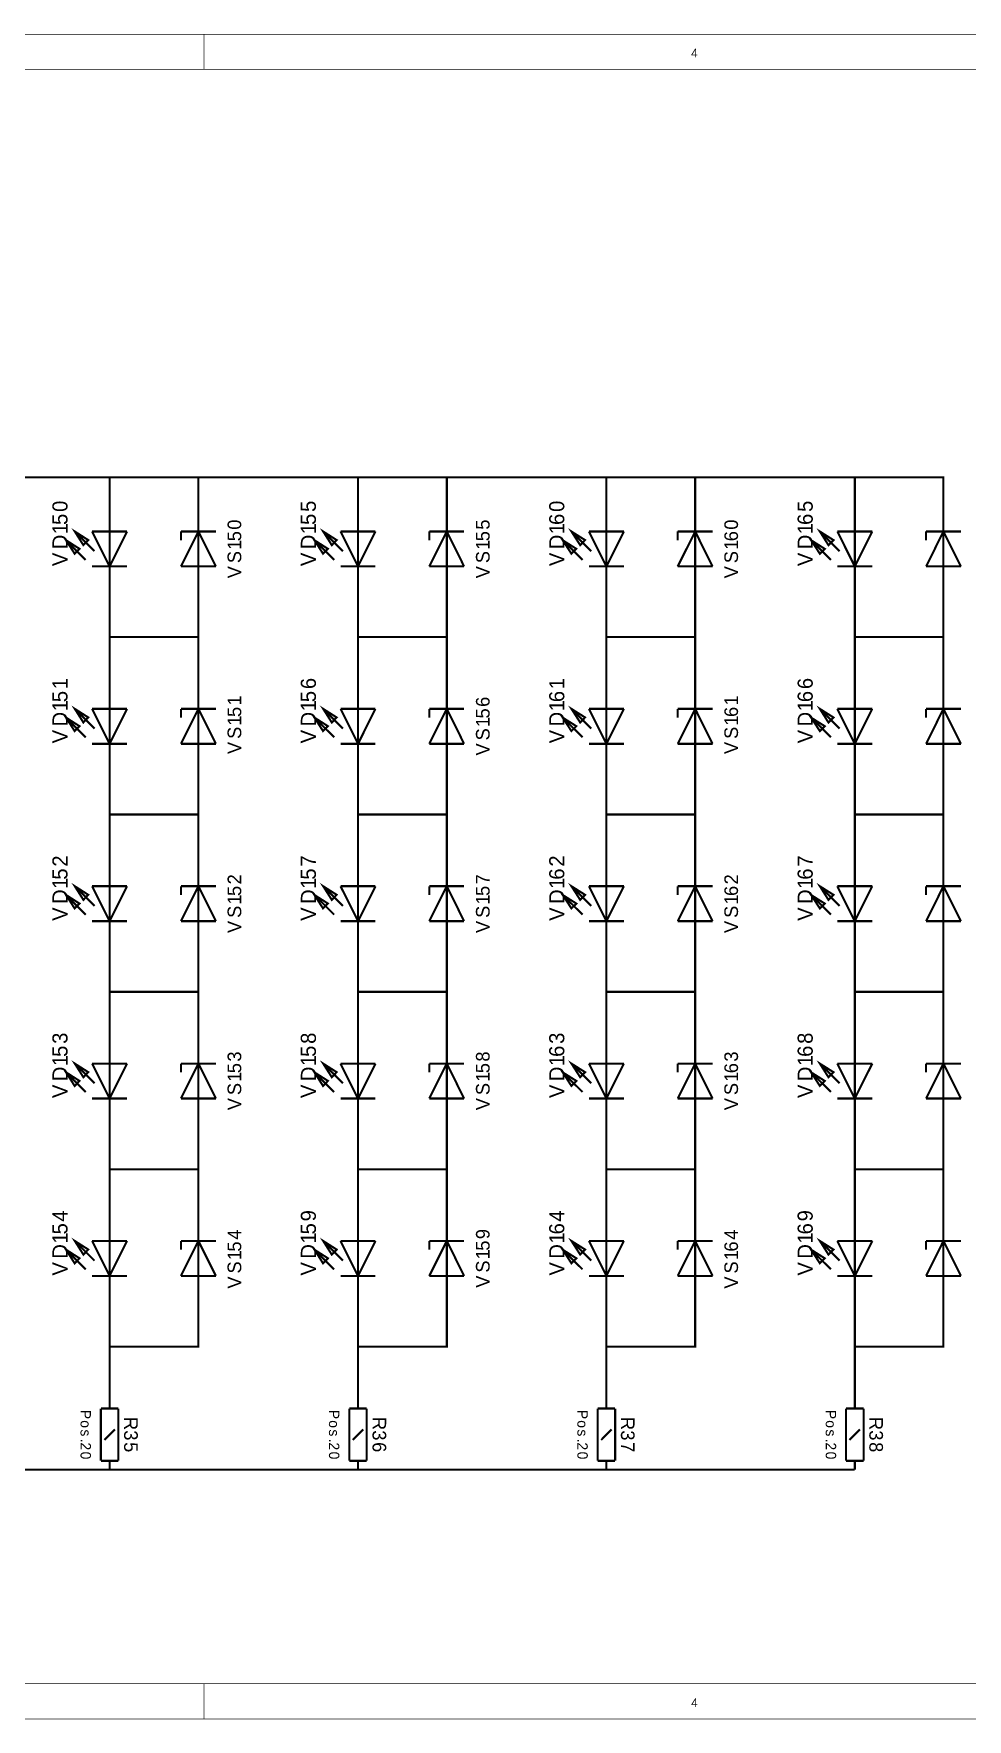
# Model space of a CAD drawing. Header units: millimetres. Extents: x 0 to 33.5, y 0 to 9.5.
# Drawn here: x 15.77 to 21.03, y 0 to 9.5 of the extents above; entities that cross this region are included whole.
import ezdxf

# ---------------------------------------------------------------- set-up
doc = ezdxf.new("R2010")
doc.units = ezdxf.units.MM
doc.header["$MEASUREMENT"] = 0
doc.layers.add('Sheet', color=255, linetype='Continuous')

msp = doc.modelspace()

# ---------------------------------------------------------------- linework, layer by layer
at = {"layer": 'Sheet'}
for points, const_width in [([(0, 9.4983), (0, 0), (33.4646, 0), (33.4646, 9.4983), (0, 9.4983), (0, 9.4983)], 0.0039), ([(0, 9.4983), (33.4646, 9.4983), (33.4646, 0), (0, 0), (0, 9.4983)], 0.0039), ([(0.2005, 9.2995), (0.2005, 0.1988), (33.2657, 0.1988), (33.2657, 9.2995), (0.2005, 9.2995), (0.2005, 9.2995)], 0.0039), ([(0.2005, 9.2995), (33.2657, 9.2995), (33.2657, 0.1988), (0.2005, 0.1988), (0.2005, 9.2995)], 0.0039), ([(16.0305, 6.597), (16.003, 6.5695), (15.9545, 6.6455), (16.0305, 6.597)], 0.0118), ([(16.0798, 6.6463), (16.0523, 6.6179), (16.0038, 6.6948), (16.0798, 6.6463)], 0.0118), ([(16.0798, 6.6463), (16.0523, 6.6179), (16.0038, 6.6948), (16.0798, 6.6463)], 0.0039), ([(17.4307, 6.597), (17.4031, 6.5695), (17.3547, 6.6455), (17.4307, 6.597)], 0.0118), ([(17.48, 6.6463), (17.4524, 6.6179), (17.4039, 6.6948), (17.48, 6.6463)], 0.0118), ([(17.48, 6.6463), (17.4524, 6.6179), (17.4039, 6.6948), (17.48, 6.6463)], 0.0039), ([(18.8308, 6.597), (18.8032, 6.5695), (18.754, 6.6455), (18.8308, 6.597)], 0.0118), ([(18.8801, 6.6463), (18.8525, 6.6179), (18.8032, 6.6948), (18.8801, 6.6463)], 0.0118), ([(18.8801, 6.6463), (18.8525, 6.6179), (18.8032, 6.6948), (18.8801, 6.6463)], 0.0039), ([(20.231, 6.597), (20.2034, 6.5695), (20.1541, 6.6455), (20.231, 6.597)], 0.0118), ([(20.2802, 6.6463), (20.2518, 6.6179), (20.2034, 6.6948), (20.2802, 6.6463)], 0.0118), ([(20.2802, 6.6463), (20.2518, 6.6179), (20.2034, 6.6948), (20.2802, 6.6463)], 0.0039), ([(16.0305, 6.597), (16.003, 6.5695), (15.9545, 6.6455), (16.0305, 6.597)], 0.0039), ([(17.4307, 6.597), (17.4031, 6.5695), (17.3547, 6.6455), (17.4307, 6.597)], 0.0039), ([(18.8308, 6.597), (18.8032, 6.5695), (18.754, 6.6455), (18.8308, 6.597)], 0.0039), ([(20.231, 6.597), (20.2034, 6.5695), (20.1541, 6.6455), (20.231, 6.597)], 0.0039), ([(16.0798, 5.6464), (16.0523, 5.618), (16.0038, 5.6948), (16.0798, 5.6464)], 0.0118), ([(17.48, 5.6464), (17.4524, 5.618), (17.4039, 5.6948), (17.48, 5.6464)], 0.0118), ([(18.8801, 5.6464), (18.8525, 5.618), (18.8032, 5.6948), (18.8801, 5.6464)], 0.0118), ([(20.2802, 5.6464), (20.2518, 5.618), (20.2034, 5.6948), (20.2802, 5.6464)], 0.0118), ([(16.0305, 5.5971), (16.003, 5.5695), (15.9545, 5.6455), (16.0305, 5.5971)], 0.0118), ([(16.0305, 5.5971), (16.003, 5.5695), (15.9545, 5.6455), (16.0305, 5.5971)], 0.0039), ([(16.0798, 5.6464), (16.0523, 5.618), (16.0038, 5.6948), (16.0798, 5.6464)], 0.0039), ([(17.4307, 5.5971), (17.4031, 5.5695), (17.3547, 5.6455), (17.4307, 5.5971)], 0.0118), ([(17.4307, 5.5971), (17.4031, 5.5695), (17.3547, 5.6455), (17.4307, 5.5971)], 0.0039), ([(17.48, 5.6464), (17.4524, 5.618), (17.4039, 5.6948), (17.48, 5.6464)], 0.0039), ([(18.8308, 5.5971), (18.8032, 5.5695), (18.754, 5.6455), (18.8308, 5.5971)], 0.0118), ([(18.8308, 5.5971), (18.8032, 5.5695), (18.754, 5.6455), (18.8308, 5.5971)], 0.0039), ([(18.8801, 5.6464), (18.8525, 5.618), (18.8032, 5.6948), (18.8801, 5.6464)], 0.0039), ([(20.231, 5.5971), (20.2034, 5.5695), (20.1541, 5.6455), (20.231, 5.5971)], 0.0118), ([(20.231, 5.5971), (20.2034, 5.5695), (20.1541, 5.6455), (20.231, 5.5971)], 0.0039), ([(20.2802, 5.6464), (20.2518, 5.618), (20.2034, 5.6948), (20.2802, 5.6464)], 0.0039), ([(16.0305, 4.5971), (16.003, 4.5696), (15.9545, 4.6456), (16.0305, 4.5971)], 0.0118), ([(16.0798, 4.6464), (16.0523, 4.618), (16.0038, 4.6949), (16.0798, 4.6464)], 0.0118), ([(16.0798, 4.6464), (16.0523, 4.618), (16.0038, 4.6949), (16.0798, 4.6464)], 0.0039), ([(17.4307, 4.5971), (17.4031, 4.5696), (17.3547, 4.6456), (17.4307, 4.5971)], 0.0118), ([(17.48, 4.6464), (17.4524, 4.618), (17.4039, 4.6949), (17.48, 4.6464)], 0.0118), ([(17.48, 4.6464), (17.4524, 4.618), (17.4039, 4.6949), (17.48, 4.6464)], 0.0039), ([(18.8308, 4.5971), (18.8032, 4.5696), (18.754, 4.6456), (18.8308, 4.5971)], 0.0118), ([(18.8801, 4.6464), (18.8525, 4.618), (18.8032, 4.6949), (18.8801, 4.6464)], 0.0118), ([(18.8801, 4.6464), (18.8525, 4.618), (18.8032, 4.6949), (18.8801, 4.6464)], 0.0039), ([(20.231, 4.5971), (20.2034, 4.5696), (20.1541, 4.6456), (20.231, 4.5971)], 0.0118), ([(20.2802, 4.6464), (20.2518, 4.618), (20.2034, 4.6949), (20.2802, 4.6464)], 0.0118), ([(20.2802, 4.6464), (20.2518, 4.618), (20.2034, 4.6949), (20.2802, 4.6464)], 0.0039), ([(16.0305, 4.5971), (16.003, 4.5696), (15.9545, 4.6456), (16.0305, 4.5971)], 0.0039), ([(17.4307, 4.5971), (17.4031, 4.5696), (17.3547, 4.6456), (17.4307, 4.5971)], 0.0039), ([(18.8308, 4.5971), (18.8032, 4.5696), (18.754, 4.6456), (18.8308, 4.5971)], 0.0039), ([(20.231, 4.5971), (20.2034, 4.5696), (20.1541, 4.6456), (20.231, 4.5971)], 0.0039), ([(16.0798, 3.6465), (16.0523, 3.6181), (16.0038, 3.6949), (16.0798, 3.6465)], 0.0118), ([(17.48, 3.6465), (17.4524, 3.6181), (17.4039, 3.6949), (17.48, 3.6465)], 0.0118), ([(18.8801, 3.6465), (18.8525, 3.6181), (18.8032, 3.6949), (18.8801, 3.6465)], 0.0118), ([(20.2802, 3.6465), (20.2518, 3.6181), (20.2034, 3.6949), (20.2802, 3.6465)], 0.0118), ([(16.0305, 3.5972), (16.003, 3.5688), (15.9545, 3.6456), (16.0305, 3.5972)], 0.0118), ([(16.0305, 3.5972), (16.003, 3.5688), (15.9545, 3.6456), (16.0305, 3.5972)], 0.0039), ([(16.0798, 3.6465), (16.0523, 3.6181), (16.0038, 3.6949), (16.0798, 3.6465)], 0.0039), ([(17.4307, 3.5972), (17.4031, 3.5688), (17.3547, 3.6456), (17.4307, 3.5972)], 0.0118), ([(17.4307, 3.5972), (17.4031, 3.5688), (17.3547, 3.6456), (17.4307, 3.5972)], 0.0039), ([(17.48, 3.6465), (17.4524, 3.6181), (17.4039, 3.6949), (17.48, 3.6465)], 0.0039), ([(18.8308, 3.5972), (18.8032, 3.5688), (18.754, 3.6456), (18.8308, 3.5972)], 0.0118), ([(18.8308, 3.5972), (18.8032, 3.5688), (18.754, 3.6456), (18.8308, 3.5972)], 0.0039), ([(18.8801, 3.6465), (18.8525, 3.6181), (18.8032, 3.6949), (18.8801, 3.6465)], 0.0039), ([(20.231, 3.5972), (20.2034, 3.5688), (20.1541, 3.6456), (20.231, 3.5972)], 0.0118), ([(20.231, 3.5972), (20.2034, 3.5688), (20.1541, 3.6456), (20.231, 3.5972)], 0.0039), ([(20.2802, 3.6465), (20.2518, 3.6181), (20.2034, 3.6949), (20.2802, 3.6465)], 0.0039), ([(16.0305, 2.5972), (16.003, 2.5688), (15.9545, 2.6457), (16.0305, 2.5972)], 0.0118), ([(16.0798, 2.6465), (16.0523, 2.6181), (16.0038, 2.695), (16.0798, 2.6465)], 0.0118), ([(16.0798, 2.6465), (16.0523, 2.6181), (16.0038, 2.695), (16.0798, 2.6465)], 0.0039), ([(17.4307, 2.5972), (17.4031, 2.5688), (17.3547, 2.6457), (17.4307, 2.5972)], 0.0118), ([(17.48, 2.6465), (17.4524, 2.6181), (17.4039, 2.695), (17.48, 2.6465)], 0.0118), ([(17.48, 2.6465), (17.4524, 2.6181), (17.4039, 2.695), (17.48, 2.6465)], 0.0039), ([(18.8308, 2.5972), (18.8032, 2.5688), (18.754, 2.6457), (18.8308, 2.5972)], 0.0118), ([(18.8801, 2.6465), (18.8525, 2.6181), (18.8032, 2.695), (18.8801, 2.6465)], 0.0118), ([(18.8801, 2.6465), (18.8525, 2.6181), (18.8032, 2.695), (18.8801, 2.6465)], 0.0039), ([(20.231, 2.5972), (20.2034, 2.5688), (20.1541, 2.6457), (20.231, 2.5972)], 0.0118), ([(20.2802, 2.6465), (20.2518, 2.6181), (20.2034, 2.695), (20.2802, 2.6465)], 0.0118), ([(20.2802, 2.6465), (20.2518, 2.6181), (20.2034, 2.695), (20.2802, 2.6465)], 0.0039), ([(16.0305, 2.5972), (16.003, 2.5688), (15.9545, 2.6457), (16.0305, 2.5972)], 0.0039), ([(17.4307, 2.5972), (17.4031, 2.5688), (17.3547, 2.6457), (17.4307, 2.5972)], 0.0039), ([(18.8308, 2.5972), (18.8032, 2.5688), (18.754, 2.6457), (18.8308, 2.5972)], 0.0039), ([(20.231, 2.5972), (20.2034, 2.5688), (20.1541, 2.6457), (20.231, 2.5972)], 0.0039)]:
    msp.add_lwpolyline(points, close=True, dxfattribs=dict(at, const_width=const_width))
for points, const_width in [([(16.7323, 9.4992), (16.7323, 9.2995)], 0.0039), ([(12.5001, 6.9997), (13.4007, 6.9997), (13.9003, 6.9997), (14.8, 6.9997), (15.3004, 6.9997), (16.2001, 6.9997), (16.7005, 6.9997), (17.6003, 6.9997), (18.1007, 6.9997), (19.0004, 6.9997), (19.5008, 6.9997), (19.5008, 6.7934)], 0.0118), ([(16.2001, 6.7934), (16.2001, 6.9997)], 0.0118), ([(16.7005, 6.9997), (16.7005, 6.7934)], 0.0118), ([(17.6003, 6.7934), (17.6003, 6.9997)], 0.0118), ([(18.1007, 6.9997), (18.1007, 6.7934)], 0.0118), ([(19.0004, 6.7934), (19.0004, 6.9997)], 0.0118), ([(20.4005, 6.7934), (20.4005, 6.9997), (19.5008, 6.9997)], 0.0118), ([(20.4005, 6.9997), (20.9001, 6.9997), (20.9001, 6.7934)], 0.0118), ([(16.2001, 6.6948), (16.2001, 6.7934)], 0.0118), ([(16.7005, 6.6948), (16.7005, 6.7934)], 0.0118), ([(17.6003, 6.6948), (17.6003, 6.7934)], 0.0118), ([(18.1007, 6.6948), (18.1007, 6.7934)], 0.0118), ([(19.0004, 6.6948), (19.0004, 6.7934)], 0.0118), ([(19.5008, 6.6948), (19.5008, 6.7934)], 0.0118), ([(20.4005, 6.6948), (20.4005, 6.7934)], 0.0118), ([(20.9001, 6.6948), (20.9001, 6.7934)], 0.0118), ([(16.1149, 6.5837), (16.0038, 6.6948)], 0.0118), ([(16.0798, 6.6463), (16.0038, 6.6948)], 0.0118), ([(16.0523, 6.6179), (16.0038, 6.6948)], 0.0118), ([(16.1016, 6.6948), (16.2987, 6.6948)], 0.0118), ([(16.1016, 6.6948), (16.2001, 6.4976)], 0.0118), ([(16.2987, 6.6948), (16.2001, 6.4976)], 0.0118), ([(16.2001, 6.4976), (16.2001, 6.6948)], 0.0118), ([(16.7991, 6.6948), (16.602, 6.6948)], 0.0118), ([(16.602, 6.4976), (16.7005, 6.6948)], 0.0118), ([(16.602, 6.6948), (16.602, 6.6455)], 0.0118), ([(16.7005, 6.4976), (16.7005, 6.6948)], 0.0118), ([(16.7005, 6.6948), (16.7991, 6.4976)], 0.0118), ([(17.5151, 6.5837), (17.4039, 6.6948)], 0.0118), ([(17.48, 6.6463), (17.4039, 6.6948)], 0.0118), ([(17.4524, 6.6179), (17.4039, 6.6948)], 0.0118), ([(17.5017, 6.6948), (17.6988, 6.6948)], 0.0118), ([(17.5017, 6.6948), (17.6003, 6.4976)], 0.0118), ([(17.6988, 6.6948), (17.6003, 6.4976)], 0.0118), ([(17.6003, 6.4976), (17.6003, 6.6948)], 0.0118), ([(18.1984, 6.6948), (18.0021, 6.6948)], 0.0118), ([(18.0021, 6.4976), (18.1007, 6.6948)], 0.0118), ([(18.0021, 6.6948), (18.0021, 6.6455)], 0.0118), ([(18.1007, 6.4976), (18.1007, 6.6948)], 0.0118), ([(18.1007, 6.6948), (18.1984, 6.4976)], 0.0118), ([(18.9152, 6.5837), (18.8032, 6.6948)], 0.0118), ([(18.8801, 6.6463), (18.8032, 6.6948)], 0.0118), ([(18.8525, 6.6179), (18.8032, 6.6948)], 0.0118), ([(18.9018, 6.6948), (19.099, 6.6948)], 0.0118), ([(18.9018, 6.6948), (19.0004, 6.4976)], 0.0118), ([(19.099, 6.6948), (19.0004, 6.4976)], 0.0118), ([(19.0004, 6.4976), (19.0004, 6.6948)], 0.0118), ([(19.5986, 6.6948), (19.4022, 6.6948)], 0.0118), ([(19.4022, 6.4976), (19.5008, 6.6948)], 0.0118), ([(19.4022, 6.6948), (19.4022, 6.6455)], 0.0118), ([(19.5008, 6.4976), (19.5008, 6.6948)], 0.0118), ([(19.5008, 6.6948), (19.5986, 6.4976)], 0.0118), ([(20.3145, 6.5837), (20.2034, 6.6948)], 0.0118), ([(20.2802, 6.6463), (20.2034, 6.6948)], 0.0118), ([(20.2518, 6.6179), (20.2034, 6.6948)], 0.0118), ([(20.302, 6.6948), (20.4991, 6.6948)], 0.0118), ([(20.302, 6.6948), (20.4005, 6.4976)], 0.0118), ([(20.4991, 6.6948), (20.4005, 6.4976)], 0.0118), ([(20.4005, 6.4976), (20.4005, 6.6948)], 0.0118), ([(20.9987, 6.6948), (20.8024, 6.6948)], 0.0118), ([(20.8024, 6.4976), (20.9001, 6.6948)], 0.0118), ([(20.8024, 6.6948), (20.8024, 6.6455)], 0.0118), ([(20.9001, 6.4976), (20.9001, 6.6948)], 0.0118), ([(20.9001, 6.6948), (20.9987, 6.4976)], 0.0118), ([(16.0656, 6.5344), (15.9545, 6.6455)], 0.0118), ([(17.4658, 6.5344), (17.3547, 6.6455)], 0.0118), ([(18.8659, 6.5344), (18.754, 6.6455)], 0.0118), ([(20.266, 6.5344), (20.1541, 6.6455)], 0.0118), ([(16.1016, 6.4976), (16.2987, 6.4976)], 0.0118), ([(16.2001, 6.4976), (16.2001, 6.3999)], 0.0118), ([(16.7991, 6.4976), (16.602, 6.4976)], 0.0118), ([(16.7005, 6.4976), (16.7005, 6.3999)], 0.0118), ([(17.5017, 6.4976), (17.6988, 6.4976)], 0.0118), ([(17.6003, 6.4976), (17.6003, 6.3999)], 0.0118), ([(18.1984, 6.4976), (18.0021, 6.4976)], 0.0118), ([(18.1007, 6.4976), (18.1007, 6.3999)], 0.0118), ([(18.9018, 6.4976), (19.099, 6.4976)], 0.0118), ([(19.0004, 6.4976), (19.0004, 6.3999)], 0.0118), ([(19.5986, 6.4976), (19.4022, 6.4976)], 0.0118), ([(19.5008, 6.4976), (19.5008, 6.3999)], 0.0118), ([(20.302, 6.4976), (20.4991, 6.4976)], 0.0118), ([(20.4005, 6.4976), (20.4005, 6.3999)], 0.0118), ([(20.9987, 6.4976), (20.8024, 6.4976)], 0.0118), ([(20.9001, 6.4976), (20.9001, 6.3999)], 0.0118), ([(16.2001, 6.3999), (16.2001, 6.1), (16.2001, 5.7934)], 0.0118), ([(16.7005, 6.3999), (16.7005, 6.1), (16.7005, 5.7934)], 0.0118), ([(17.6003, 6.3999), (17.6003, 6.1)], 0.0118), ([(18.1007, 6.3999), (18.1007, 6.1), (18.1007, 5.7934)], 0.0118), ([(19.0004, 6.3999), (19.0004, 6.1), (19.0004, 5.7934)], 0.0118), ([(19.5008, 6.3999), (19.5008, 6.1), (19.5008, 5.7934)], 0.0118), ([(20.4005, 6.3999), (20.4005, 6.1), (20.4005, 5.7934)], 0.0118), ([(20.9001, 6.3999), (20.9001, 6.1), (20.9001, 5.7934)], 0.0118), ([(16.7005, 6.1), (16.2001, 6.1)], 0.0118), ([(17.6003, 5.7934), (17.6003, 6.1), (18.1007, 6.1)], 0.0118), ([(19.5008, 6.1), (19.0004, 6.1)], 0.0118), ([(20.9001, 6.1), (20.4005, 6.1)], 0.0118), ([(16.2001, 5.6948), (16.2001, 5.7934)], 0.0118), ([(16.7005, 5.6948), (16.7005, 5.7934)], 0.0118), ([(17.6003, 5.6948), (17.6003, 5.7934)], 0.0118), ([(18.1007, 5.6948), (18.1007, 5.7934)], 0.0118), ([(19.0004, 5.6948), (19.0004, 5.7934)], 0.0118), ([(19.5008, 5.6948), (19.5008, 5.7934)], 0.0118), ([(20.4005, 5.6948), (20.4005, 5.7934)], 0.0118), ([(20.9001, 5.6948), (20.9001, 5.7934)], 0.0118), ([(16.0656, 5.5344), (15.9545, 5.6455)], 0.0118), ([(16.1149, 5.5837), (16.0038, 5.6948)], 0.0118), ([(16.0798, 5.6464), (16.0038, 5.6948)], 0.0118), ([(16.0523, 5.618), (16.0038, 5.6948)], 0.0118), ([(16.1016, 5.6948), (16.2987, 5.6948)], 0.0118), ([(16.1016, 5.6948), (16.2001, 5.4977)], 0.0118), ([(16.2987, 5.6948), (16.2001, 5.4977)], 0.0118), ([(16.2001, 5.4977), (16.2001, 5.6948)], 0.0118), ([(16.7991, 5.6948), (16.602, 5.6948)], 0.0118), ([(16.602, 5.4977), (16.7005, 5.6948)], 0.0118), ([(16.602, 5.6948), (16.602, 5.6455)], 0.0118), ([(16.7005, 5.4977), (16.7005, 5.6948)], 0.0118), ([(16.7005, 5.6948), (16.7991, 5.4977)], 0.0118), ([(17.4658, 5.5344), (17.3547, 5.6455)], 0.0118), ([(17.5151, 5.5837), (17.4039, 5.6948)], 0.0118), ([(17.48, 5.6464), (17.4039, 5.6948)], 0.0118), ([(17.4524, 5.618), (17.4039, 5.6948)], 0.0118), ([(17.5017, 5.6948), (17.6988, 5.6948)], 0.0118), ([(17.5017, 5.6948), (17.6003, 5.4977)], 0.0118), ([(17.6988, 5.6948), (17.6003, 5.4977)], 0.0118), ([(17.6003, 5.4977), (17.6003, 5.6948)], 0.0118), ([(18.1984, 5.6948), (18.0021, 5.6948)], 0.0118), ([(18.0021, 5.4977), (18.1007, 5.6948)], 0.0118), ([(18.0021, 5.6948), (18.0021, 5.6455)], 0.0118), ([(18.1007, 5.4977), (18.1007, 5.6948)], 0.0118), ([(18.1007, 5.6948), (18.1984, 5.4977)], 0.0118), ([(18.8659, 5.5344), (18.754, 5.6455)], 0.0118), ([(18.9152, 5.5837), (18.8032, 5.6948)], 0.0118), ([(18.8801, 5.6464), (18.8032, 5.6948)], 0.0118), ([(18.8525, 5.618), (18.8032, 5.6948)], 0.0118), ([(18.9018, 5.6948), (19.099, 5.6948)], 0.0118), ([(18.9018, 5.6948), (19.0004, 5.4977)], 0.0118), ([(19.099, 5.6948), (19.0004, 5.4977)], 0.0118), ([(19.0004, 5.4977), (19.0004, 5.6948)], 0.0118), ([(19.5986, 5.6948), (19.4022, 5.6948)], 0.0118), ([(19.4022, 5.4977), (19.5008, 5.6948)], 0.0118), ([(19.4022, 5.6948), (19.4022, 5.6455)], 0.0118), ([(19.5008, 5.4977), (19.5008, 5.6948)], 0.0118), ([(19.5008, 5.6948), (19.5986, 5.4977)], 0.0118), ([(20.266, 5.5344), (20.1541, 5.6455)], 0.0118), ([(20.3145, 5.5837), (20.2034, 5.6948)], 0.0118), ([(20.2802, 5.6464), (20.2034, 5.6948)], 0.0118), ([(20.2518, 5.618), (20.2034, 5.6948)], 0.0118), ([(20.302, 5.6948), (20.4991, 5.6948)], 0.0118), ([(20.302, 5.6948), (20.4005, 5.4977)], 0.0118), ([(20.4991, 5.6948), (20.4005, 5.4977)], 0.0118), ([(20.4005, 5.4977), (20.4005, 5.6948)], 0.0118), ([(20.9987, 5.6948), (20.8024, 5.6948)], 0.0118), ([(20.8024, 5.4977), (20.9001, 5.6948)], 0.0118), ([(20.8024, 5.6948), (20.8024, 5.6455)], 0.0118), ([(20.9001, 5.4977), (20.9001, 5.6948)], 0.0118), ([(20.9001, 5.6948), (20.9987, 5.4977)], 0.0118), ([(16.1016, 5.4977), (16.2987, 5.4977)], 0.0118), ([(16.2001, 5.4977), (16.2001, 5.3999)], 0.0118), ([(16.7991, 5.4977), (16.602, 5.4977)], 0.0118), ([(16.7005, 5.4977), (16.7005, 5.3999)], 0.0118), ([(17.5017, 5.4977), (17.6988, 5.4977)], 0.0118), ([(17.6003, 5.4977), (17.6003, 5.3999)], 0.0118), ([(18.1984, 5.4977), (18.0021, 5.4977)], 0.0118), ([(18.1007, 5.4977), (18.1007, 5.3999)], 0.0118), ([(18.9018, 5.4977), (19.099, 5.4977)], 0.0118), ([(19.0004, 5.4977), (19.0004, 5.3999)], 0.0118), ([(19.5986, 5.4977), (19.4022, 5.4977)], 0.0118), ([(19.5008, 5.4977), (19.5008, 5.3999)], 0.0118), ([(20.302, 5.4977), (20.4991, 5.4977)], 0.0118), ([(20.4005, 5.4977), (20.4005, 5.3999)], 0.0118), ([(20.9987, 5.4977), (20.8024, 5.4977)], 0.0118), ([(20.9001, 5.4977), (20.9001, 5.3999)], 0.0118), ([(16.2001, 5.3999), (16.2001, 5.0992), (16.2001, 4.7934)], 0.0118), ([(16.7005, 5.3999), (16.7005, 5.0992), (16.7005, 4.7934)], 0.0118), ([(17.6003, 5.3999), (17.6003, 5.0992)], 0.0118), ([(18.1007, 5.3999), (18.1007, 5.0992), (18.1007, 4.7934)], 0.0118), ([(19.0004, 5.3999), (19.0004, 5.0992), (19.0004, 4.7934)], 0.0118), ([(19.5008, 5.3999), (19.5008, 5.0992), (19.5008, 4.7934)], 0.0118), ([(20.4005, 5.3999), (20.4005, 5.0992), (20.4005, 4.7934)], 0.0118), ([(20.9001, 5.3999), (20.9001, 5.0992), (20.9001, 4.7934)], 0.0118), ([(16.7005, 5.0992), (16.2001, 5.0992)], 0.0118), ([(17.6003, 4.7934), (17.6003, 5.0992), (18.1007, 5.0992)], 0.0118), ([(19.5008, 5.0992), (19.0004, 5.0992)], 0.0118), ([(20.9001, 5.0992), (20.4005, 5.0992)], 0.0118), ([(16.2001, 4.6949), (16.2001, 4.7934)], 0.0118), ([(16.7005, 4.6949), (16.7005, 4.7934)], 0.0118), ([(17.6003, 4.6949), (17.6003, 4.7934)], 0.0118), ([(18.1007, 4.6949), (18.1007, 4.7934)], 0.0118), ([(19.0004, 4.6949), (19.0004, 4.7934)], 0.0118), ([(19.5008, 4.6949), (19.5008, 4.7934)], 0.0118), ([(20.4005, 4.6949), (20.4005, 4.7934)], 0.0118), ([(20.9001, 4.6949), (20.9001, 4.7934)], 0.0118), ([(16.1149, 4.5838), (16.0038, 4.6949)], 0.0118), ([(16.0798, 4.6464), (16.0038, 4.6949)], 0.0118), ([(16.0523, 4.618), (16.0038, 4.6949)], 0.0118), ([(16.1016, 4.6949), (16.2987, 4.6949)], 0.0118), ([(16.1016, 4.6949), (16.2001, 4.4977)], 0.0118), ([(16.2987, 4.6949), (16.2001, 4.4977)], 0.0118), ([(16.2001, 4.4977), (16.2001, 4.6949)], 0.0118), ([(16.7991, 4.6949), (16.602, 4.6949)], 0.0118), ([(16.602, 4.4977), (16.7005, 4.6949)], 0.0118), ([(16.602, 4.6949), (16.602, 4.6456)], 0.0118), ([(16.7005, 4.4977), (16.7005, 4.6949)], 0.0118), ([(16.7005, 4.6949), (16.7991, 4.4977)], 0.0118), ([(17.5151, 4.5838), (17.4039, 4.6949)], 0.0118), ([(17.48, 4.6464), (17.4039, 4.6949)], 0.0118), ([(17.4524, 4.618), (17.4039, 4.6949)], 0.0118), ([(17.5017, 4.6949), (17.6988, 4.6949)], 0.0118), ([(17.5017, 4.6949), (17.6003, 4.4977)], 0.0118), ([(17.6988, 4.6949), (17.6003, 4.4977)], 0.0118), ([(17.6003, 4.4977), (17.6003, 4.6949)], 0.0118), ([(18.1984, 4.6949), (18.0021, 4.6949)], 0.0118), ([(18.0021, 4.4977), (18.1007, 4.6949)], 0.0118), ([(18.0021, 4.6949), (18.0021, 4.6456)], 0.0118), ([(18.1007, 4.4977), (18.1007, 4.6949)], 0.0118), ([(18.1007, 4.6949), (18.1984, 4.4977)], 0.0118), ([(18.9152, 4.5838), (18.8032, 4.6949)], 0.0118), ([(18.8801, 4.6464), (18.8032, 4.6949)], 0.0118), ([(18.8525, 4.618), (18.8032, 4.6949)], 0.0118), ([(18.9018, 4.6949), (19.099, 4.6949)], 0.0118), ([(18.9018, 4.6949), (19.0004, 4.4977)], 0.0118), ([(19.099, 4.6949), (19.0004, 4.4977)], 0.0118), ([(19.0004, 4.4977), (19.0004, 4.6949)], 0.0118), ([(19.5986, 4.6949), (19.4022, 4.6949)], 0.0118), ([(19.4022, 4.4977), (19.5008, 4.6949)], 0.0118), ([(19.4022, 4.6949), (19.4022, 4.6456)], 0.0118), ([(19.5008, 4.4977), (19.5008, 4.6949)], 0.0118), ([(19.5008, 4.6949), (19.5986, 4.4977)], 0.0118), ([(20.3145, 4.5838), (20.2034, 4.6949)], 0.0118), ([(20.2802, 4.6464), (20.2034, 4.6949)], 0.0118), ([(20.2518, 4.618), (20.2034, 4.6949)], 0.0118), ([(20.302, 4.6949), (20.4991, 4.6949)], 0.0118), ([(20.302, 4.6949), (20.4005, 4.4977)], 0.0118), ([(20.4991, 4.6949), (20.4005, 4.4977)], 0.0118), ([(20.4005, 4.4977), (20.4005, 4.6949)], 0.0118), ([(20.9987, 4.6949), (20.8024, 4.6949)], 0.0118), ([(20.8024, 4.4977), (20.9001, 4.6949)], 0.0118), ([(20.8024, 4.6949), (20.8024, 4.6456)], 0.0118), ([(20.9001, 4.4977), (20.9001, 4.6949)], 0.0118), ([(20.9001, 4.6949), (20.9987, 4.4977)], 0.0118), ([(16.0656, 4.5345), (15.9545, 4.6456)], 0.0118), ([(17.4658, 4.5345), (17.3547, 4.6456)], 0.0118), ([(18.8659, 4.5345), (18.754, 4.6456)], 0.0118), ([(20.266, 4.5345), (20.1541, 4.6456)], 0.0118), ([(16.1016, 4.4977), (16.2987, 4.4977)], 0.0118), ([(16.2001, 4.4977), (16.2001, 4.4)], 0.0118), ([(16.7991, 4.4977), (16.602, 4.4977)], 0.0118), ([(16.7005, 4.4977), (16.7005, 4.4)], 0.0118), ([(17.5017, 4.4977), (17.6988, 4.4977)], 0.0118), ([(17.6003, 4.4977), (17.6003, 4.4)], 0.0118), ([(18.1984, 4.4977), (18.0021, 4.4977)], 0.0118), ([(18.1007, 4.4977), (18.1007, 4.4)], 0.0118), ([(18.9018, 4.4977), (19.099, 4.4977)], 0.0118), ([(19.0004, 4.4977), (19.0004, 4.4)], 0.0118), ([(19.5986, 4.4977), (19.4022, 4.4977)], 0.0118), ([(19.5008, 4.4977), (19.5008, 4.4)], 0.0118), ([(20.302, 4.4977), (20.4991, 4.4977)], 0.0118), ([(20.4005, 4.4977), (20.4005, 4.4)], 0.0118), ([(20.9987, 4.4977), (20.8024, 4.4977)], 0.0118), ([(20.9001, 4.4977), (20.9001, 4.4)], 0.0118), ([(16.2001, 4.4), (16.2001, 4.0992), (16.2001, 3.7935)], 0.0118), ([(16.7005, 4.4), (16.7005, 4.0992), (16.7005, 3.7935)], 0.0118), ([(17.6003, 4.4), (17.6003, 4.0992)], 0.0118), ([(18.1007, 4.4), (18.1007, 4.0992), (18.1007, 3.7935)], 0.0118), ([(19.0004, 4.4), (19.0004, 4.0992), (19.0004, 3.7935)], 0.0118), ([(19.5008, 4.4), (19.5008, 4.0992), (19.5008, 3.7935)], 0.0118), ([(20.4005, 4.4), (20.4005, 4.0992), (20.4005, 3.7935)], 0.0118), ([(20.9001, 4.4), (20.9001, 4.0992), (20.9001, 3.7935)], 0.0118), ([(16.7005, 4.0992), (16.2001, 4.0992)], 0.0118), ([(17.6003, 3.7935), (17.6003, 4.0992), (18.1007, 4.0992)], 0.0118), ([(19.5008, 4.0992), (19.0004, 4.0992)], 0.0118), ([(20.9001, 4.0992), (20.4005, 4.0992)], 0.0118), ([(16.2001, 3.6949), (16.2001, 3.7935)], 0.0118), ([(16.7005, 3.6949), (16.7005, 3.7935)], 0.0118), ([(17.6003, 3.6949), (17.6003, 3.7935)], 0.0118), ([(18.1007, 3.6949), (18.1007, 3.7935)], 0.0118), ([(19.0004, 3.6949), (19.0004, 3.7935)], 0.0118), ([(19.5008, 3.6949), (19.5008, 3.7935)], 0.0118), ([(20.4005, 3.6949), (20.4005, 3.7935)], 0.0118), ([(20.9001, 3.6949), (20.9001, 3.7935)], 0.0118), ([(16.0656, 3.5345), (15.9545, 3.6456)], 0.0118), ([(16.1149, 3.5838), (16.0038, 3.6949)], 0.0118), ([(16.0798, 3.6465), (16.0038, 3.6949)], 0.0118), ([(16.0523, 3.6181), (16.0038, 3.6949)], 0.0118), ([(16.1016, 3.6949), (16.2987, 3.6949)], 0.0118), ([(16.1016, 3.6949), (16.2001, 3.4978)], 0.0118), ([(16.2987, 3.6949), (16.2001, 3.4978)], 0.0118), ([(16.2001, 3.4978), (16.2001, 3.6949)], 0.0118), ([(16.7991, 3.6949), (16.602, 3.6949)], 0.0118), ([(16.602, 3.4978), (16.7005, 3.6949)], 0.0118), ([(16.602, 3.6949), (16.602, 3.6456)], 0.0118), ([(16.7005, 3.4978), (16.7005, 3.6949)], 0.0118), ([(16.7005, 3.6949), (16.7991, 3.4978)], 0.0118), ([(17.4658, 3.5345), (17.3547, 3.6456)], 0.0118), ([(17.5151, 3.5838), (17.4039, 3.6949)], 0.0118), ([(17.48, 3.6465), (17.4039, 3.6949)], 0.0118), ([(17.4524, 3.6181), (17.4039, 3.6949)], 0.0118), ([(17.5017, 3.6949), (17.6988, 3.6949)], 0.0118), ([(17.5017, 3.6949), (17.6003, 3.4978)], 0.0118), ([(17.6988, 3.6949), (17.6003, 3.4978)], 0.0118), ([(17.6003, 3.4978), (17.6003, 3.6949)], 0.0118), ([(18.1984, 3.6949), (18.0021, 3.6949)], 0.0118), ([(18.0021, 3.4978), (18.1007, 3.6949)], 0.0118), ([(18.0021, 3.6949), (18.0021, 3.6456)], 0.0118), ([(18.1007, 3.4978), (18.1007, 3.6949)], 0.0118), ([(18.1007, 3.6949), (18.1984, 3.4978)], 0.0118), ([(18.8659, 3.5345), (18.754, 3.6456)], 0.0118), ([(18.9152, 3.5838), (18.8032, 3.6949)], 0.0118), ([(18.8801, 3.6465), (18.8032, 3.6949)], 0.0118), ([(18.8525, 3.6181), (18.8032, 3.6949)], 0.0118), ([(18.9018, 3.6949), (19.099, 3.6949)], 0.0118), ([(18.9018, 3.6949), (19.0004, 3.4978)], 0.0118), ([(19.099, 3.6949), (19.0004, 3.4978)], 0.0118), ([(19.0004, 3.4978), (19.0004, 3.6949)], 0.0118), ([(19.5986, 3.6949), (19.4022, 3.6949)], 0.0118), ([(19.4022, 3.4978), (19.5008, 3.6949)], 0.0118), ([(19.4022, 3.6949), (19.4022, 3.6456)], 0.0118), ([(19.5008, 3.4978), (19.5008, 3.6949)], 0.0118), ([(19.5008, 3.6949), (19.5986, 3.4978)], 0.0118), ([(20.266, 3.5345), (20.1541, 3.6456)], 0.0118), ([(20.3145, 3.5838), (20.2034, 3.6949)], 0.0118), ([(20.2802, 3.6465), (20.2034, 3.6949)], 0.0118), ([(20.2518, 3.6181), (20.2034, 3.6949)], 0.0118), ([(20.302, 3.6949), (20.4991, 3.6949)], 0.0118), ([(20.302, 3.6949), (20.4005, 3.4978)], 0.0118), ([(20.4991, 3.6949), (20.4005, 3.4978)], 0.0118), ([(20.4005, 3.4978), (20.4005, 3.6949)], 0.0118), ([(20.9987, 3.6949), (20.8024, 3.6949)], 0.0118), ([(20.8024, 3.4978), (20.9001, 3.6949)], 0.0118), ([(20.8024, 3.6949), (20.8024, 3.6456)], 0.0118), ([(20.9001, 3.4978), (20.9001, 3.6949)], 0.0118), ([(20.9001, 3.6949), (20.9987, 3.4978)], 0.0118), ([(16.1016, 3.4978), (16.2987, 3.4978)], 0.0118), ([(16.2001, 3.4978), (16.2001, 3.4)], 0.0118), ([(16.7991, 3.4978), (16.602, 3.4978)], 0.0118), ([(16.7005, 3.4978), (16.7005, 3.4)], 0.0118), ([(17.5017, 3.4978), (17.6988, 3.4978)], 0.0118), ([(17.6003, 3.4978), (17.6003, 3.4)], 0.0118), ([(18.1984, 3.4978), (18.0021, 3.4978)], 0.0118), ([(18.1007, 3.4978), (18.1007, 3.4)], 0.0118), ([(18.9018, 3.4978), (19.099, 3.4978)], 0.0118), ([(19.0004, 3.4978), (19.0004, 3.4)], 0.0118), ([(19.5986, 3.4978), (19.4022, 3.4978)], 0.0118), ([(19.5008, 3.4978), (19.5008, 3.4)], 0.0118), ([(20.302, 3.4978), (20.4991, 3.4978)], 0.0118), ([(20.4005, 3.4978), (20.4005, 3.4)], 0.0118), ([(20.9987, 3.4978), (20.8024, 3.4978)], 0.0118), ([(20.9001, 3.4978), (20.9001, 3.4)], 0.0118), ([(16.2001, 3.4), (16.2001, 3.0993), (16.2001, 2.7935)], 0.0118), ([(16.7005, 3.4), (16.7005, 3.0993), (16.7005, 2.7935)], 0.0118), ([(17.6003, 3.4), (17.6003, 3.0993)], 0.0118), ([(18.1007, 3.4), (18.1007, 3.0993), (18.1007, 2.7935)], 0.0118), ([(19.0004, 3.4), (19.0004, 3.0993), (19.0004, 2.7935)], 0.0118), ([(19.5008, 3.4), (19.5008, 3.0993), (19.5008, 2.7935)], 0.0118), ([(20.4005, 3.4), (20.4005, 3.0993), (20.4005, 2.7935)], 0.0118), ([(20.9001, 3.4), (20.9001, 3.0993), (20.9001, 2.7935)], 0.0118), ([(16.7005, 3.0993), (16.2001, 3.0993)], 0.0118), ([(17.6003, 2.7935), (17.6003, 3.0993), (18.1007, 3.0993)], 0.0118), ([(19.5008, 3.0993), (19.0004, 3.0993)], 0.0118), ([(20.9001, 3.0993), (20.4005, 3.0993)], 0.0118), ([(16.2001, 2.695), (16.2001, 2.7935)], 0.0118), ([(16.7005, 2.695), (16.7005, 2.7935)], 0.0118), ([(17.6003, 2.695), (17.6003, 2.7935)], 0.0118), ([(18.1007, 2.695), (18.1007, 2.7935)], 0.0118), ([(19.0004, 2.695), (19.0004, 2.7935)], 0.0118), ([(19.5008, 2.695), (19.5008, 2.7935)], 0.0118), ([(20.4005, 2.695), (20.4005, 2.7935)], 0.0118), ([(20.9001, 2.695), (20.9001, 2.7935)], 0.0118), ([(16.1149, 2.5838), (16.0038, 2.695)], 0.0118), ([(16.0798, 2.6465), (16.0038, 2.695)], 0.0118), ([(16.0523, 2.6181), (16.0038, 2.695)], 0.0118), ([(16.1016, 2.695), (16.2987, 2.695)], 0.0118), ([(16.1016, 2.695), (16.2001, 2.4978)], 0.0118), ([(16.2987, 2.695), (16.2001, 2.4978)], 0.0118), ([(16.2001, 2.4978), (16.2001, 2.695)], 0.0118), ([(16.7991, 2.695), (16.602, 2.695)], 0.0118), ([(16.602, 2.4978), (16.7005, 2.695)], 0.0118), ([(16.602, 2.695), (16.602, 2.6457)], 0.0118), ([(16.7005, 2.4978), (16.7005, 2.695)], 0.0118), ([(16.7005, 2.695), (16.7991, 2.4978)], 0.0118), ([(17.5151, 2.5838), (17.4039, 2.695)], 0.0118), ([(17.48, 2.6465), (17.4039, 2.695)], 0.0118), ([(17.4524, 2.6181), (17.4039, 2.695)], 0.0118), ([(17.5017, 2.695), (17.6988, 2.695)], 0.0118), ([(17.5017, 2.695), (17.6003, 2.4978)], 0.0118), ([(17.6988, 2.695), (17.6003, 2.4978)], 0.0118), ([(17.6003, 2.4978), (17.6003, 2.695)], 0.0118), ([(18.1984, 2.695), (18.0021, 2.695)], 0.0118), ([(18.0021, 2.4978), (18.1007, 2.695)], 0.0118), ([(18.0021, 2.695), (18.0021, 2.6457)], 0.0118), ([(18.1007, 2.4978), (18.1007, 2.695)], 0.0118), ([(18.1007, 2.695), (18.1984, 2.4978)], 0.0118), ([(18.9152, 2.5838), (18.8032, 2.695)], 0.0118), ([(18.8801, 2.6465), (18.8032, 2.695)], 0.0118), ([(18.8525, 2.6181), (18.8032, 2.695)], 0.0118), ([(18.9018, 2.695), (19.099, 2.695)], 0.0118), ([(18.9018, 2.695), (19.0004, 2.4978)], 0.0118), ([(19.099, 2.695), (19.0004, 2.4978)], 0.0118), ([(19.0004, 2.4978), (19.0004, 2.695)], 0.0118), ([(19.5986, 2.695), (19.4022, 2.695)], 0.0118), ([(19.4022, 2.4978), (19.5008, 2.695)], 0.0118), ([(19.4022, 2.695), (19.4022, 2.6457)], 0.0118), ([(19.5008, 2.4978), (19.5008, 2.695)], 0.0118), ([(19.5008, 2.695), (19.5986, 2.4978)], 0.0118), ([(20.3145, 2.5838), (20.2034, 2.695)], 0.0118), ([(20.2802, 2.6465), (20.2034, 2.695)], 0.0118), ([(20.2518, 2.6181), (20.2034, 2.695)], 0.0118), ([(20.302, 2.695), (20.4991, 2.695)], 0.0118), ([(20.302, 2.695), (20.4005, 2.4978)], 0.0118), ([(20.4991, 2.695), (20.4005, 2.4978)], 0.0118), ([(20.4005, 2.4978), (20.4005, 2.695)], 0.0118), ([(20.9987, 2.695), (20.8024, 2.695)], 0.0118), ([(20.8024, 2.4978), (20.9001, 2.695)], 0.0118), ([(20.8024, 2.695), (20.8024, 2.6457)], 0.0118), ([(20.9001, 2.4978), (20.9001, 2.695)], 0.0118), ([(20.9001, 2.695), (20.9987, 2.4978)], 0.0118), ([(16.0656, 2.5346), (15.9545, 2.6457)], 0.0118), ([(17.4658, 2.5346), (17.3547, 2.6457)], 0.0118), ([(18.8659, 2.5346), (18.754, 2.6457)], 0.0118), ([(20.266, 2.5346), (20.1541, 2.6457)], 0.0118), ([(16.1016, 2.4978), (16.2987, 2.4978)], 0.0118), ([(16.2001, 2.4978), (16.2001, 2.4001)], 0.0118), ([(16.7991, 2.4978), (16.602, 2.4978)], 0.0118), ([(16.7005, 2.4978), (16.7005, 2.4001)], 0.0118), ([(17.5017, 2.4978), (17.6988, 2.4978)], 0.0118), ([(17.6003, 2.4978), (17.6003, 2.4001)], 0.0118), ([(18.1984, 2.4978), (18.0021, 2.4978)], 0.0118), ([(18.1007, 2.4978), (18.1007, 2.4001)], 0.0118), ([(18.9018, 2.4978), (19.099, 2.4978)], 0.0118), ([(19.0004, 2.4978), (19.0004, 2.4001)], 0.0118), ([(19.5986, 2.4978), (19.4022, 2.4978)], 0.0118), ([(19.5008, 2.4978), (19.5008, 2.4001)], 0.0118), ([(20.302, 2.4978), (20.4991, 2.4978)], 0.0118), ([(20.4005, 2.4978), (20.4005, 2.4001)], 0.0118), ([(20.9987, 2.4978), (20.8024, 2.4978)], 0.0118), ([(20.9001, 2.4978), (20.9001, 2.4001)], 0.0118), ([(16.7005, 2.4001), (16.7005, 2.0993), (16.2001, 2.0993)], 0.0118), ([(16.2001, 2.4001), (16.2001, 2.0993), (16.2001, 1.7994)], 0.0118), ([(17.6003, 1.7994), (17.6003, 2.0993), (18.1007, 2.0993), (18.1007, 2.4001)], 0.0118), ([(17.6003, 2.4001), (17.6003, 2.0993)], 0.0118), ([(19.5008, 2.4001), (19.5008, 2.0993), (19.0004, 2.0993)], 0.0118), ([(19.0004, 2.4001), (19.0004, 2.0993), (19.0004, 1.7994)], 0.0118), ([(20.9001, 2.4001), (20.9001, 2.0993), (20.4005, 2.0993)], 0.0118), ([(20.4005, 2.4001), (20.4005, 2.0993), (20.4005, 1.7994)], 0.0118), ([(16.1508, 1.4552), (16.1508, 1.7501)], 0.0118), ([(16.1508, 1.7501), (16.2494, 1.7501)], 0.0118), ([(16.2001, 1.7501), (16.2001, 1.7994)], 0.0118), ([(16.2494, 1.7501), (16.2494, 1.4552)], 0.0118), ([(17.551, 1.4552), (17.551, 1.7501)], 0.0118), ([(17.551, 1.7501), (17.6496, 1.7501)], 0.0118), ([(17.6003, 1.7501), (17.6003, 1.7994)], 0.0118), ([(17.6496, 1.7501), (17.6496, 1.4552)], 0.0118), ([(18.9511, 1.4552), (18.9511, 1.7501)], 0.0118), ([(18.9511, 1.7501), (19.0497, 1.7501)], 0.0118), ([(19.0004, 1.7501), (19.0004, 1.7994)], 0.0118), ([(19.0497, 1.7501), (19.0497, 1.4552)], 0.0118), ([(20.3512, 1.4552), (20.3512, 1.7501)], 0.0118), ([(20.3512, 1.7501), (20.4498, 1.7501)], 0.0118), ([(20.4005, 1.7501), (20.4005, 1.7994)], 0.0118), ([(20.4498, 1.7501), (20.4498, 1.4552)], 0.0118), ([(16.2302, 1.6323), (16.1709, 1.573)], 0.0118), ([(17.6295, 1.6323), (17.571, 1.573)], 0.0118), ([(19.0296, 1.6323), (18.9712, 1.573)], 0.0118), ([(20.4298, 1.6323), (20.3705, 1.573)], 0.0118), ([(16.2494, 1.4552), (16.1508, 1.4552)], 0.0118), ([(16.2001, 1.4552), (16.2001, 1.406)], 0.0118), ([(17.6496, 1.4552), (17.551, 1.4552)], 0.0118), ([(17.6003, 1.4552), (17.6003, 1.406)], 0.0118), ([(19.0497, 1.4552), (18.9511, 1.4552)], 0.0118), ([(19.0004, 1.4552), (19.0004, 1.406)], 0.0118), ([(20.4498, 1.4552), (20.3512, 1.4552)], 0.0118), ([(20.4005, 1.4552), (20.4005, 1.406)], 0.0118), ([(12.0006, 1.406), (13.4007, 1.406), (14.8, 1.406), (16.2001, 1.406), (17.6003, 1.406), (19.0004, 1.406), (20.4005, 1.406)], 0.0118), ([(16.7323, 0), (16.7323, 0.1997)], 0.0039)]:
    msp.add_lwpolyline(points, dxfattribs=dict(at, const_width=const_width))

# ---------------------------------------------------------------- texts
for p in [(19.4783, 9.368), (19.4783, 0.0668)]:
    msp.add_text('4', height=0.0485, dxfattribs=at).set_placement(p)
for s, height, rotation, p in [('0', 0.0852, 90, (15.9629, 6.805)), ('5', 0.0852, 90, (17.363, 6.805)), ('0', 0.0852, 90, (18.7631, 6.805)), ('5', 0.0852, 90, (20.1633, 6.805)), ('5', 0.0852, 90, (15.9629, 6.7315)), ('0', 0.0769, 90, (16.942, 6.7048)), ('5', 0.0852, 90, (17.363, 6.7315)), ('5', 0.0769, 90, (18.3421, 6.7048)), ('6', 0.0852, 90, (18.7631, 6.7315)), ('0', 0.0769, 90, (19.7422, 6.7048)), ('6', 0.0852, 90, (20.1633, 6.7315)), ('1', 0.0852, 90, (15.9629, 6.6797)), ('D', 0.0852, 90, (15.9629, 6.5945)), ('5', 0.0769, 90, (16.942, 6.6396)), ('1', 0.0852, 90, (17.363, 6.6797)), ('D', 0.0852, 90, (17.363, 6.5945)), ('5', 0.0769, 90, (18.3421, 6.6396)), ('1', 0.0852, 90, (18.7631, 6.6797)), ('D', 0.0852, 90, (18.7631, 6.5945)), ('6', 0.0769, 90, (19.7422, 6.6396)), ('1', 0.0852, 90, (20.1633, 6.6797)), ('D', 0.0852, 90, (20.1633, 6.5945)), ('V', 0.0852, 90, (15.9629, 6.4993)), ('S', 0.0769, 90, (16.942, 6.516)), ('1', 0.0769, 90, (16.942, 6.5912)), ('V', 0.0852, 90, (17.363, 6.4993)), ('S', 0.0769, 90, (18.3421, 6.516)), ('1', 0.0769, 90, (18.3421, 6.5912)), ('V', 0.0852, 90, (18.7631, 6.4993)), ('S', 0.0769, 90, (19.7422, 6.516)), ('1', 0.0769, 90, (19.7422, 6.5912)), ('V', 0.0852, 90, (20.1633, 6.4993)), ('V', 0.0769, 90, (16.942, 6.4308)), ('V', 0.0769, 90, (18.3421, 6.4308)), ('V', 0.0769, 90, (19.7422, 6.4308)), ('1', 0.0852, 90, (15.9629, 5.8059)), ('6', 0.0852, 90, (17.363, 5.8059)), ('1', 0.0852, 90, (18.7631, 5.8059)), ('6', 0.0852, 90, (20.1633, 5.8059)), ('5', 0.0852, 90, (15.9629, 5.7324)), ('1', 0.0852, 90, (15.9629, 5.6806)), ('1', 0.0769, 90, (16.942, 5.714)), ('5', 0.0852, 90, (17.363, 5.7324)), ('1', 0.0852, 90, (17.363, 5.6806)), ('6', 0.0769, 90, (18.3421, 5.7057)), ('6', 0.0852, 90, (18.7631, 5.7324)), ('1', 0.0852, 90, (18.7631, 5.6806)), ('1', 0.0769, 90, (19.7422, 5.714)), ('6', 0.0852, 90, (20.1633, 5.7324)), ('1', 0.0852, 90, (20.1633, 5.6806)), ('D', 0.0852, 90, (15.9629, 5.5954)), ('5', 0.0769, 90, (16.942, 5.6489)), ('1', 0.0769, 90, (16.942, 5.6004)), ('D', 0.0852, 90, (17.363, 5.5954)), ('5', 0.0769, 90, (18.3421, 5.6405)), ('1', 0.0769, 90, (18.3421, 5.5921)), ('D', 0.0852, 90, (18.7631, 5.5954)), ('6', 0.0769, 90, (19.7422, 5.6489)), ('1', 0.0769, 90, (19.7422, 5.6004)), ('D', 0.0852, 90, (20.1633, 5.5954)), ('V', 0.0852, 90, (15.9629, 5.5002)), ('S', 0.0769, 90, (16.942, 5.5252)), ('V', 0.0852, 90, (17.363, 5.5002)), ('S', 0.0769, 90, (18.3421, 5.5169)), ('V', 0.0852, 90, (18.7631, 5.5002)), ('S', 0.0769, 90, (19.7422, 5.5252)), ('V', 0.0852, 90, (20.1633, 5.5002)), ('V', 0.0769, 90, (16.942, 5.44)), ('V', 0.0769, 90, (18.3421, 5.4317)), ('V', 0.0769, 90, (19.7422, 5.44)), ('2', 0.0852, 90, (15.9629, 4.8051)), ('7', 0.0852, 90, (17.363, 4.8051)), ('2', 0.0852, 90, (18.7631, 4.8051)), ('7', 0.0852, 90, (20.1633, 4.8051)), ('5', 0.0852, 90, (15.9629, 4.7316)), ('2', 0.0769, 90, (16.942, 4.7049)), ('5', 0.0852, 90, (17.363, 4.7316)), ('7', 0.0769, 90, (18.3421, 4.7049)), ('6', 0.0852, 90, (18.7631, 4.7316)), ('2', 0.0769, 90, (19.7422, 4.7049)), ('6', 0.0852, 90, (20.1633, 4.7316)), ('1', 0.0852, 90, (15.9629, 4.6798)), ('D', 0.0852, 90, (15.9629, 4.5946)), ('5', 0.0769, 90, (16.942, 4.6397)), ('1', 0.0852, 90, (17.363, 4.6798)), ('D', 0.0852, 90, (17.363, 4.5946)), ('5', 0.0769, 90, (18.3421, 4.6397)), ('1', 0.0852, 90, (18.7631, 4.6798)), ('D', 0.0852, 90, (18.7631, 4.5946)), ('6', 0.0769, 90, (19.7422, 4.6397)), ('1', 0.0852, 90, (20.1633, 4.6798)), ('D', 0.0852, 90, (20.1633, 4.5946)), ('V', 0.0852, 90, (15.9629, 4.4994)), ('S', 0.0769, 90, (16.942, 4.5161)), ('1', 0.0769, 90, (16.942, 4.5913)), ('V', 0.0852, 90, (17.363, 4.4994)), ('S', 0.0769, 90, (18.3421, 4.5161)), ('1', 0.0769, 90, (18.3421, 4.5913)), ('V', 0.0852, 90, (18.7631, 4.4994)), ('S', 0.0769, 90, (19.7422, 4.5161)), ('1', 0.0769, 90, (19.7422, 4.5913)), ('V', 0.0852, 90, (20.1633, 4.4994)), ('V', 0.0769, 90, (16.942, 4.4309)), ('V', 0.0769, 90, (18.3421, 4.4309)), ('V', 0.0769, 90, (19.7422, 4.4309)), ('3', 0.0852, 90, (15.9629, 3.806)), ('8', 0.0852, 90, (17.363, 3.806)), ('3', 0.0852, 90, (18.7631, 3.806)), ('8', 0.0852, 90, (20.1633, 3.806)), ('5', 0.0852, 90, (15.9629, 3.7325)), ('1', 0.0852, 90, (15.9629, 3.6807)), ('3', 0.0769, 90, (16.942, 3.7058)), ('5', 0.0852, 90, (17.363, 3.7325)), ('1', 0.0852, 90, (17.363, 3.6807)), ('8', 0.0769, 90, (18.3421, 3.7058)), ('6', 0.0852, 90, (18.7631, 3.7325)), ('1', 0.0852, 90, (18.7631, 3.6807)), ('3', 0.0769, 90, (19.7422, 3.7058)), ('6', 0.0852, 90, (20.1633, 3.7325)), ('1', 0.0852, 90, (20.1633, 3.6807)), ('D', 0.0852, 90, (15.9629, 3.5955)), ('5', 0.0769, 90, (16.942, 3.6406)), ('1', 0.0769, 90, (16.942, 3.5922)), ('D', 0.0852, 90, (17.363, 3.5955)), ('5', 0.0769, 90, (18.3421, 3.6406)), ('1', 0.0769, 90, (18.3421, 3.5922)), ('D', 0.0852, 90, (18.7631, 3.5955)), ('6', 0.0769, 90, (19.7422, 3.6406)), ('1', 0.0769, 90, (19.7422, 3.5922)), ('D', 0.0852, 90, (20.1633, 3.5955)), ('V', 0.0852, 90, (15.9629, 3.5003)), ('S', 0.0769, 90, (16.942, 3.517)), ('V', 0.0852, 90, (17.363, 3.5003)), ('S', 0.0769, 90, (18.3421, 3.517)), ('V', 0.0852, 90, (18.7631, 3.5003)), ('S', 0.0769, 90, (19.7422, 3.517)), ('V', 0.0852, 90, (20.1633, 3.5003)), ('V', 0.0769, 90, (16.942, 3.4318)), ('V', 0.0769, 90, (18.3421, 3.4318)), ('V', 0.0769, 90, (19.7422, 3.4318)), ('4', 0.0852, 90, (15.9629, 2.8036)), ('9', 0.0852, 90, (17.363, 2.8052)), ('4', 0.0852, 90, (18.7631, 2.8036)), ('9', 0.0852, 90, (20.1633, 2.8052)), ('5', 0.0852, 90, (15.9629, 2.7317)), ('5', 0.0852, 90, (17.363, 2.7317)), ('9', 0.0769, 90, (18.3421, 2.705)), ('6', 0.0852, 90, (18.7631, 2.7317)), ('6', 0.0852, 90, (20.1633, 2.7317)), ('1', 0.0852, 90, (15.9629, 2.6799)), ('D', 0.0852, 90, (15.9629, 2.5947)), ('4', 0.0769, 90, (16.942, 2.7016)), ('5', 0.0769, 90, (16.942, 2.6348)), ('1', 0.0852, 90, (17.363, 2.6799)), ('D', 0.0852, 90, (17.363, 2.5947)), ('5', 0.0769, 90, (18.3421, 2.6398)), ('1', 0.0852, 90, (18.7631, 2.6799)), ('D', 0.0852, 90, (18.7631, 2.5947)), ('6', 0.0769, 90, (19.7422, 2.6348)), ('4', 0.0769, 90, (19.7422, 2.7016)), ('1', 0.0852, 90, (20.1633, 2.6799)), ('D', 0.0852, 90, (20.1633, 2.5947)), ('V', 0.0852, 90, (15.9629, 2.4995)), ('S', 0.0769, 90, (16.942, 2.5112)), ('1', 0.0769, 90, (16.942, 2.5864)), ('V', 0.0852, 90, (17.363, 2.4995)), ('S', 0.0769, 90, (18.3421, 2.5162)), ('1', 0.0769, 90, (18.3421, 2.5914)), ('V', 0.0852, 90, (18.7631, 2.4995)), ('S', 0.0769, 90, (19.7422, 2.5112)), ('1', 0.0769, 90, (19.7422, 2.5864)), ('V', 0.0852, 90, (20.1633, 2.4995)), ('V', 0.0769, 90, (16.942, 2.426)), ('V', 0.0769, 90, (18.3421, 2.431)), ('V', 0.0769, 90, (19.7422, 2.426)), ('P', 0.0585, 270, (16.0364, 1.7426)), ('P', 0.0585, 270, (17.4365, 1.7426)), ('P', 0.0585, 270, (18.8367, 1.7426)), ('P', 0.0585, 270, (20.2368, 1.7426)), ('o', 0.0585, 270, (16.0364, 1.6841)), ('s', 0.0585, 270, (16.0364, 1.6323)), ('3', 0.0769, 270, (16.282, 1.6273)), ('R', 0.0769, 270, (16.282, 1.7025)), ('o', 0.0585, 270, (17.4365, 1.6841)), ('s', 0.0585, 270, (17.4365, 1.6323)), ('3', 0.0769, 270, (17.6821, 1.6273)), ('R', 0.0769, 270, (17.6821, 1.7025)), ('o', 0.0585, 270, (18.8367, 1.6841)), ('s', 0.0585, 270, (18.8367, 1.6323)), ('3', 0.0769, 270, (19.0823, 1.6273)), ('R', 0.0769, 270, (19.0823, 1.7025)), ('o', 0.0585, 270, (20.2368, 1.6841)), ('s', 0.0585, 270, (20.2368, 1.6323)), ('3', 0.0769, 270, (20.4824, 1.6273)), ('R', 0.0769, 270, (20.4824, 1.7025)), ('.', 0.0585, 270, (16.0364, 1.5805)), ('2', 0.0585, 270, (16.0364, 1.5588)), ('5', 0.0769, 270, (16.282, 1.5605)), ('.', 0.0585, 270, (17.4365, 1.5805)), ('2', 0.0585, 270, (17.4365, 1.5588)), ('6', 0.0769, 270, (17.6821, 1.5605)), ('.', 0.0585, 270, (18.8367, 1.5805)), ('2', 0.0585, 270, (18.8367, 1.5588)), ('7', 0.0769, 270, (19.0823, 1.5605)), ('.', 0.0585, 270, (20.2368, 1.5805)), ('2', 0.0585, 270, (20.2368, 1.5588)), ('8', 0.0769, 270, (20.4824, 1.5605)), ('0', 0.0585, 270, (16.0364, 1.507)), ('0', 0.0585, 270, (17.4365, 1.507)), ('0', 0.0585, 270, (18.8367, 1.507)), ('0', 0.0585, 270, (20.2368, 1.507))]:
    msp.add_text(s, height=height, rotation=rotation, dxfattribs=at).set_placement(p)

doc.saveas('drawing.dxf')
